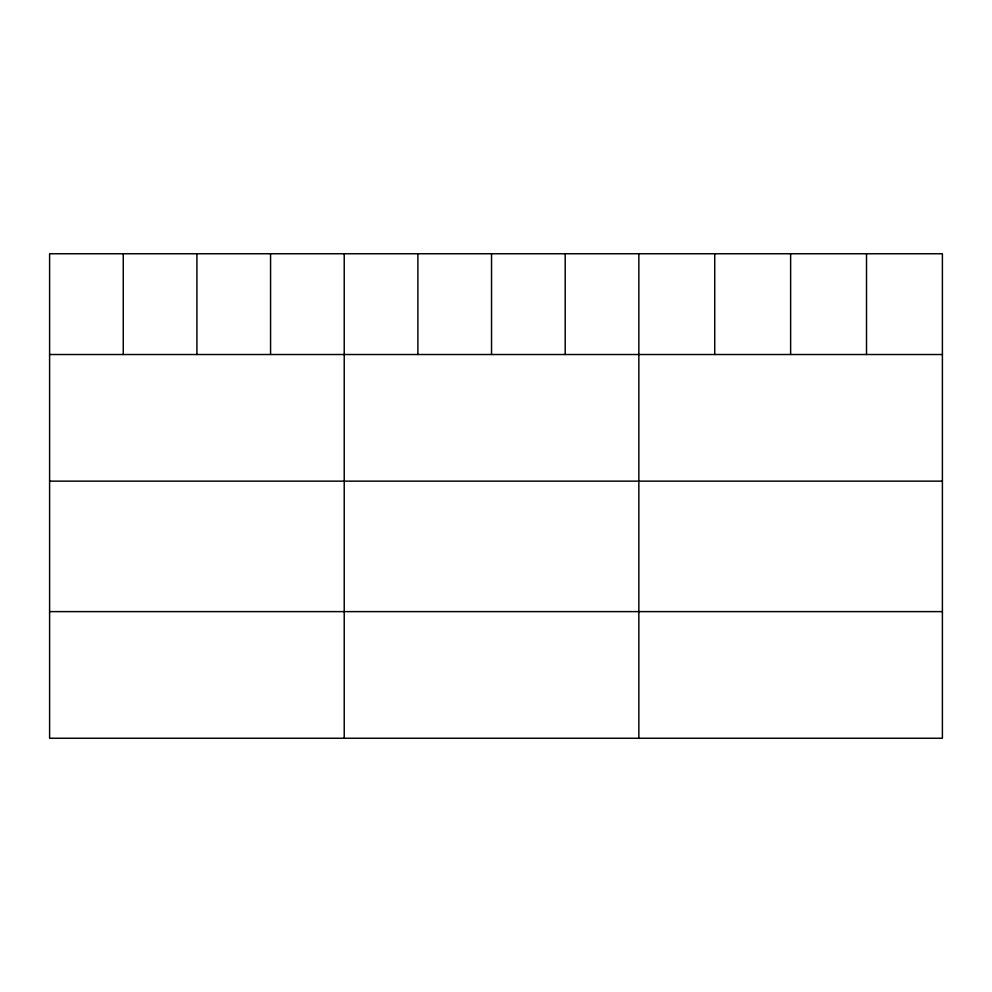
<?xml version="1.0" encoding="UTF-8"?>
<svg xmlns="http://www.w3.org/2000/svg" width="992" height="992" viewBox="0 0 992 992"><rect width="100%" height="100%" fill="white"/><g stroke="black" fill="none" stroke-linecap="round" stroke-linejoin="round"><path stroke-width="1.49" d="M942.4 354.516L942.4 738.259L49.6 738.259L49.6 253.741L942.4 253.741L942.4 354.516L49.6 354.516M49.6 481.145L942.4 481.145M49.6 611.618L942.4 611.618M866.512 253.741L866.512 354.516M790.624 253.741L790.624 354.516M714.736 253.741L714.736 354.516M638.848 253.741L638.848 738.259M565.192 253.741L565.192 354.516M491.536 253.741L491.536 354.516M417.88 253.741L417.88 354.516M344.224 253.741L344.224 738.259M270.568 253.741L270.568 354.516M196.912 253.741L196.912 354.516M123.256 253.741L123.256 354.516"/></g></svg>
